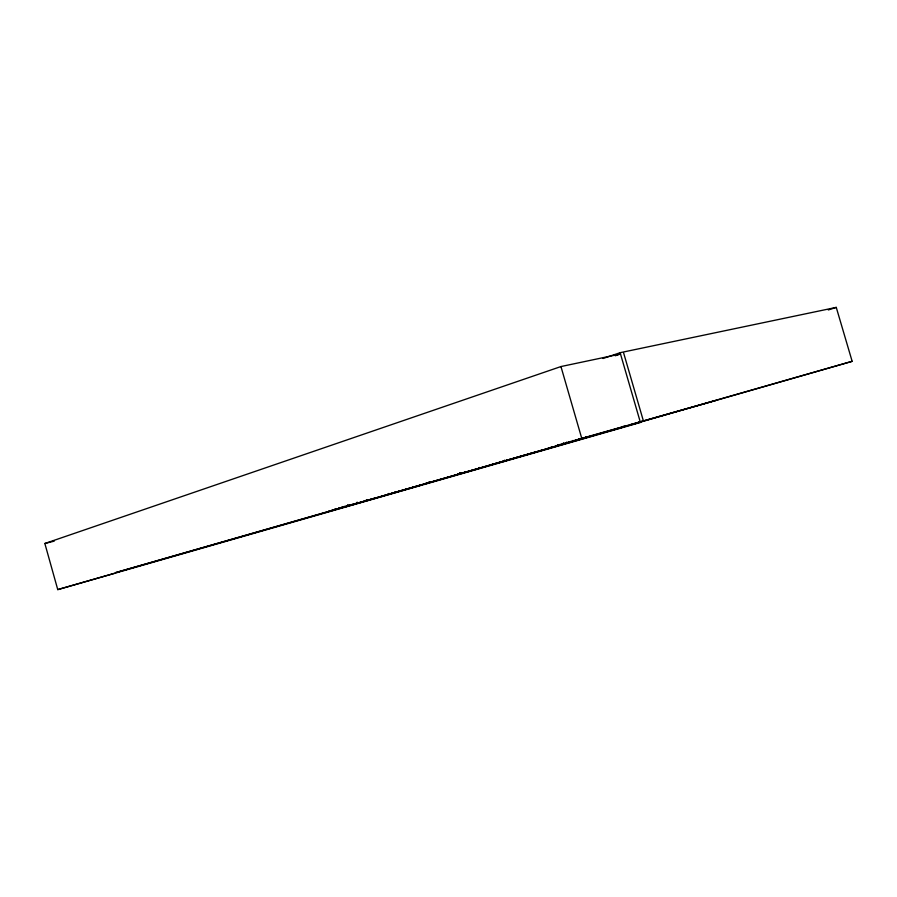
<?xml version="1.0" encoding="UTF-8"?>
<svg xmlns="http://www.w3.org/2000/svg" width="897" height="897" viewBox="0 0 897 897"><rect width="100%" height="100%" fill="white"/><g stroke="black" fill="none" stroke-linecap="round" stroke-linejoin="round"><path stroke-width="1.35" d="M585.741 437.691L586.212 437.355M358.15 502.993L338.147 508.476M555.12 446.414L538.996 451.045M448.321 476.98L449.341 476.711M457.616 474.457L458.434 474.233M614.793 429.36L615.544 429.158M630.557 424.864L631.387 424.629M460.06 473.638L459.6 472.932M114.883 573.228L57.756 589.609L44.85 543.504L560.95 366.559L620.511 353.99L615.241 355.761M603.019 358.497L620.13 352.7L836.262 307.391L852.15 361.323L715.627 400.522M828.301 309.958L836.262 307.391M499.124 462.516L499.685 462.404M500.986 462.09L503.52 461.35M623.46 426.826L624.604 426.535L623.236 426.467M334.828 509.16L335.568 509.339M520.742 456.405L520.428 455.844M639.303 421.87L639.875 422.184L638.485 422.151M630.131 424.931L630.939 424.73M639.853 422.151L638.642 422.487M344.224 506.457L344.852 506.536M330.04 511.111L329.098 510.819M332.215 510.18L333.325 510.158M334.895 509.406L336.453 509.261M338.371 508.408L339.447 508.083M342.318 507.265L341.286 507.298M348.081 505.628L348.888 505.392M349.92 505.101L350.727 504.865M351.288 504.697L352.129 504.45M353.923 504.249L354.764 503.845M582.142 438.375L583.386 438.039M579.776 439.205L578.621 439.395L579.63 439.104M582.175 438.521L583.431 438.162M585.416 437.433L586.089 437.254L585.517 437.411M190.826 551.016L115.657 572.611L421.904 484.851L345.423 506.805M191.476 550.825L524.016 455.295M526.662 454.532L542.763 449.913M545.387 449.15L608.345 431.065M610.857 430.347L627.093 425.683M629.559 424.965L852.15 361.323M640.469 421.837L643.418 420.996L623.628 352.958M715.279 400.611L423.698 484.335M568.844 441.963L569.875 442.322M578.789 439.272L582.366 438.252M350.335 504.753L350.906 505.045M358.811 502.645L329.165 511.335L336.173 509.025M490.558 464.904L517.468 457.212M520.159 456.438L536.305 451.819M715.705 400.488L557.631 445.17M359.675 502.522L367.972 500.145M368.846 499.887L374.834 498.171M385.161 495.234L389.948 493.742M391.047 493.541L571.737 441.728M572.454 441.526L573.295 441.279L573.004 440.528M583.723 438.297L573.945 441.077M590.495 436.334L585.461 437.736M610.061 430.773L624.413 426.669M631.847 424.494L636.87 423.059M638.171 422.678L638.989 422.442L638.754 421.68M480.355 468.043L464.534 472.562L464.377 472.001M57.756 589.609L640.413 422.476L620.13 352.7M344.19 506.457L344.93 506.76M577.074 440.18L576.636 439.732M447.939 477.17L449.319 476.789M459.073 473.919L460.419 473.47M456.943 474.591L458.715 474.065L457.414 474.435M459.208 473.941L460.509 473.571L459.073 473.459M460.699 473.515L460.61 472.898M44.85 543.504L54.224 541.126M638.944 422.397L638.574 421.725M348.07 505.942L347.599 505.146L347.801 505.998M623.045 426.4L623.224 427.017M581.805 438.016L582.131 438.756M560.95 366.559L581.996 439.216M576.457 439.62L576.67 440.349M576.379 439.642L576.592 440.371M576.154 439.709L576.39 440.427M572.869 440.562L573.194 441.313M572.757 440.595L573.004 441.369M566.702 442.333L566.994 443.084M566.882 443.118L566.568 442.367L566.702 443.174M563.72 443.185L563.966 443.959M563.316 443.297L563.652 444.049M563.193 443.342L563.462 444.093M557.373 445.002L557.62 445.775M551.498 447.558L551.24 446.818L551.431 447.569M504.742 460.352L504.91 460.957L501.064 462.078L500.896 461.507M504.473 460.329L504.675 461.024M479.76 467.494L479.94 468.099M479.121 467.561L479.379 468.312M460.722 472.887L460.901 473.538M459.769 472.876L460.071 473.694M429.271 481.824L429.562 482.53M429.125 481.868L429.383 482.586M426.299 482.721L426.49 483.382M395.117 491.702L395.297 492.341M389.029 493.473L389.264 494.135L388.861 493.529M388.536 493.619L388.827 494.258M388.412 493.653L388.636 494.314M366.75 499.876L366.918 500.436M366.548 499.932L366.705 500.504L366.335 499.741M357.656 502.488L357.825 503.049M357.455 502.544L357.611 503.116M357.208 502.376L357.387 503.183M356.984 502.443L357.331 503.284M356.827 502.488L357.152 503.34M356.513 502.78L356.804 503.441M348.26 505.19L348.428 505.751M347.801 505.078L348.025 505.863"/></g></svg>
